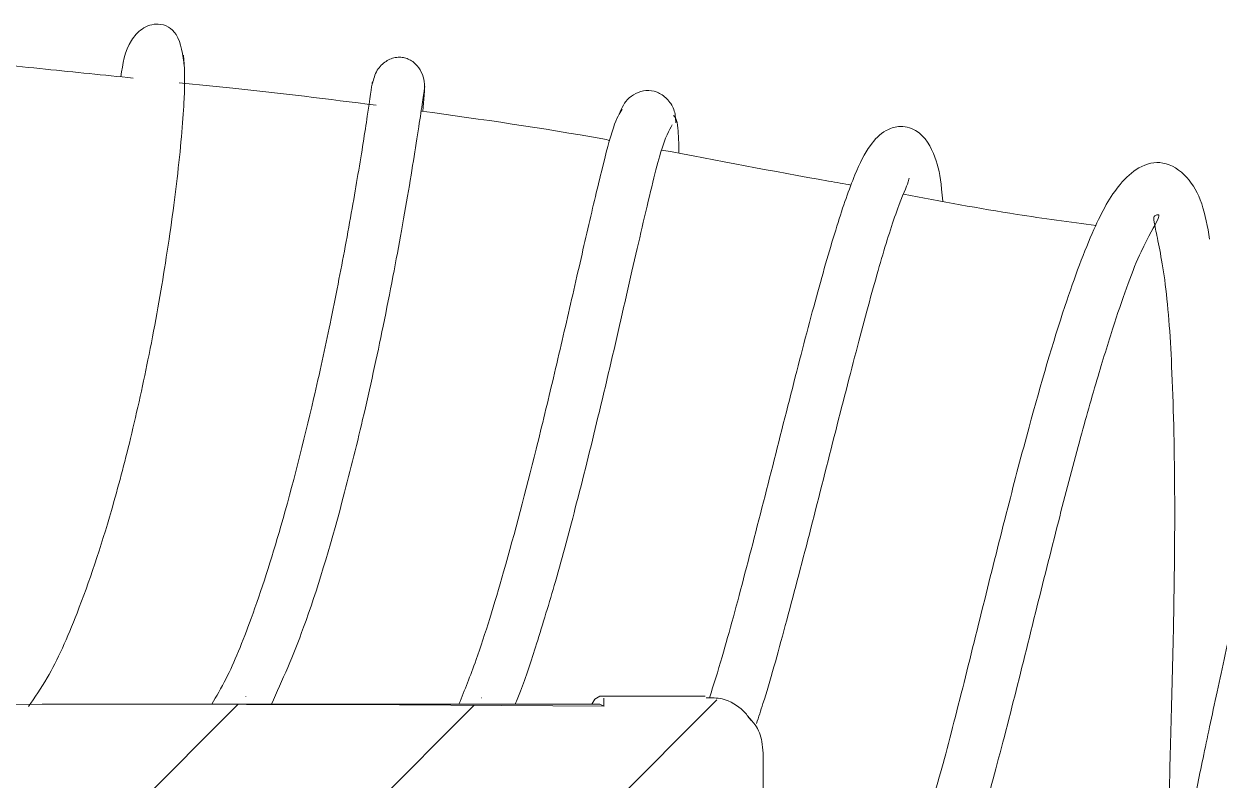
# Model space of a CAD drawing. Extents: x 14808 to 20058, y -13198 to -11680.
# Drawn here: x 18659.25 to 18670.57, y -13009.04 to -13001.89 of the extents above; entities that cross this region are included whole.
import ezdxf

# ---------------------------------------------------------------- set-up
doc = ezdxf.new("R2010")
doc.units = 0
doc.header["$LTSCALE"] = 7
doc.header["$MEASUREMENT"] = 0
doc.layers.get('0').update_dxf_attribs({"color": 2, "linetype": 'CONTINUOUS'})

msp = doc.modelspace()

# ---------------------------------------------------------------- hatches: boundary and pattern name
at = {"linetype": 'Continuous', "lineweight": 0}
h = msp.add_hatch(dxfattribs=at)
h.set_pattern_fill('ANSI31', color=2, scale=0.5, style=0)
h.set_pattern_definition([(45, (18721.099, -12851.9663), (-1.122532, 1.122532), [])])
edge = h.paths.add_edge_path(flags=0)
edge.add_line((18664.741, -13008.269), (18664.741, -13008.344))
edge.add_ellipse((18660.244, -13012.95), major_axis=(-49.769, 0), ratio=0.092929, start_angle=264.815, end_angle=300.3276)
edge.add_spline(control_points=[(18635.113, -13008.958), (18635.061, -13008.961), (18635.008, -13008.973), (18634.96, -13008.994), (18634.912, -13009.015), (18634.866, -13009.044), (18634.827, -13009.078), (18634.784, -13009.115), (18634.747, -13009.159), (18634.716, -13009.207), (18634.681, -13009.262), (18634.655, -13009.323), (18634.638, -13009.386), (18634.62, -13009.45), (18634.611, -13009.516), (18634.611, -13009.582)], knot_values=[0, 0, 0, 0, 0.000316, 0.000316, 0.000316, 0.000629, 0.000629, 0.000629, 0.000968, 0.000968, 0.000968, 0.001358, 0.001358, 0.001358, 0.001755, 0.001755, 0.001755, 0.001755], weights=[1, 1, 1, 1, 1, 1, 1, 1, 1, 1, 1, 1, 1, 1, 1, 1], degree=3, periodic=0)
edge.add_line((18634.611, -13009.582), (18634.611, -13010.234))
edge.add_spline(control_points=[(18634.611, -13010.234), (18634.784, -13010.449), (18634.953, -13010.668), (18635.113, -13010.892)], knot_values=[0, 0, 0, 0, 0.001656, 0.001656, 0.001656, 0.001656], weights=[1, 1, 1, 1], degree=3, periodic=0)
edge.add_ellipse((18660.244, -13012.95), major_axis=(-33.493, 0), ratio=0.092929, start_angle=260.9801, end_angle=318.6178, ccw=False)
edge.add_spline(control_points=[(18665.495, -13009.876), (18665.578, -13009.877), (18665.662, -13009.864), (18665.74, -13009.838), (18665.819, -13009.812), (18665.894, -13009.772), (18665.96, -13009.721), (18666.025, -13009.67), (18666.082, -13009.607), (18666.127, -13009.538), (18666.172, -13009.469), (18666.206, -13009.39), (18666.226, -13009.31), (18666.24, -13009.251), (18666.248, -13009.189), (18666.248, -13009.128)], knot_values=[0, 0, 0, 0, 0.000498, 0.000498, 0.000498, 0.000996, 0.000996, 0.000996, 0.001491, 0.001491, 0.001491, 0.001988, 0.001988, 0.001988, 0.002352, 0.002352, 0.002352, 0.002352], weights=[1, 1, 1, 1, 1, 1, 1, 1, 1, 1, 1, 1, 1, 1, 1, 1], degree=3, periodic=0)
edge.add_line((18666.248, -13009.128), (18666.248, -13008.787))
edge.add_spline(control_points=[(18666.248, -13008.787), (18666.248, -13008.751), (18666.244, -13008.714), (18666.236, -13008.679), (18666.224, -13008.623), (18666.202, -13008.569), (18666.172, -13008.52), (18666.142, -13008.471), (18666.104, -13008.428), (18666.06, -13008.392), (18666.016, -13008.356), (18665.965, -13008.327), (18665.912, -13008.308), (18665.859, -13008.289), (18665.802, -13008.278), (18665.746, -13008.278)], knot_values=[0.001588, 0.001588, 0.001588, 0.001588, 0.001808, 0.001808, 0.001808, 0.002156, 0.002156, 0.002156, 0.002501, 0.002501, 0.002501, 0.002844, 0.002844, 0.002844, 0.003187, 0.003187, 0.003187, 0.003187], weights=[1, 1, 1, 1, 1, 1, 1, 1, 1, 1, 1, 1, 1, 1, 1, 1], degree=3, periodic=0)
edge.add_ellipse((18660.244, -13012.95), major_axis=(-50.576, 0), ratio=0.092929, start_angle=263.7545, end_angle=264.8979)

# ---------------------------------------------------------------- linework, layer by layer
at = {"color": 7, "linetype": 'Continuous', "lineweight": 15}
for p, q in [((18663.026, -13002.714), (18663.042, -13002.522)), ((18664.703, -13008.325), (18660.244, -13008.325)), ((18665.698, -13008.25), (18664.703, -13008.25)), ((18664.703, -13008.325), (18664.741, -13008.344)), ((18664.741, -13008.344), (18664.741, -13008.269)), ((18666.248, -13009.128), (18666.248, -13008.787))]:
    msp.add_line(p, q, dxfattribs=at)
at = {"color": 7, "linetype": 'Continuous', "lineweight": 15, "flags": 128}
msp.add_lwpolyline([(18664.703, -13008.25), (18664.656, -13008.276), (18664.625, -13008.325)], dxfattribs=at)
at = {"color": 7, "linetype": 'Continuous', "lineweight": 15}
msp.add_ellipse((18660.244, -13012.95), major_axis=(-49.769, 0), ratio=0.092929, start_param=4.621893, end_param=5.241705, dxfattribs=at)
for points, knots in [([(18660.767, -13002.291), (18660.753, -13002.178), (18660.73, -13001.975), (18660.544, -13001.863), (18660.366, -13001.919), (18660.21, -13002.097), (18660.185, -13002.266), (18660.167, -13002.387)], [0, 0, 0, 0, 0.242225, 0.433684, 0.574905, 0.697132, 1, 1, 1, 1]), ([(18660.285, -13002.399), (18660.007, -13002.371), (18659.436, -13002.313), (18658.875, -13002.255), (18658.588, -13002.226)], [0, 0, 0, 0, 0.487452, 1, 1, 1, 1]), ([(18659.293, -13008.346), (18659.352, -13008.261), (18659.511, -13008.032), (18659.78, -13007.429), (18660.046, -13006.634), (18660.27, -13005.782), (18660.447, -13004.979), (18660.602, -13004.102), (18660.718, -13003.246), (18660.781, -13002.505), (18660.768, -13002.294), (18660.761, -13002.184)], [0, 0, 0, 0, 0.064037, 0.171832, 0.308122, 0.393696, 0.491221, 0.600617, 0.721899, 0.855009, 1, 1, 1, 1]), ([(18663.042, -13002.53), (18663.043, -13002.498), (18663.046, -13002.439), (18663.019, -13002.347), (18662.973, -13002.278), (18662.922, -13002.236), (18662.878, -13002.214), (18662.829, -13002.201), (18662.777, -13002.202), (18662.725, -13002.215), (18662.675, -13002.241), (18662.63, -13002.278), (18662.575, -13002.346), (18662.56, -13002.408), (18662.55, -13002.452)], [0, 0, 0, 0, 0.155465, 0.287402, 0.398978, 0.449127, 0.497001, 0.544654, 0.593758, 0.646026, 0.703399, 0.766982, 0.837368, 1, 1, 1, 1]), ([(18662.584, -13002.656), (18662.132, -13002.599), (18661.509, -13002.521), (18660.889, -13002.46), (18660.719, -13002.443)], [0, 0, 0, 0, 0.726571, 1, 1, 1, 1]), ([(18662.549, -13002.445), (18662.55, -13002.436), (18662.551, -13002.407), (18662.509, -13002.715), (18662.422, -13003.262), (18662.301, -13003.955), (18662.157, -13004.693), (18661.96, -13005.598), (18661.706, -13006.597), (18661.418, -13007.494), (18661.187, -13008.059), (18661.072, -13008.251), (18661.027, -13008.325)], [0, 0, 0, 0, 0.063401, 0.182795, 0.293621, 0.39592, 0.489732, 0.575092, 0.719891, 0.838459, 0.937311, 1, 1, 1, 1]), ([(18661.593, -13008.325), (18661.696, -13008.096), (18661.929, -13007.573), (18662.221, -13006.589), (18662.469, -13005.595), (18662.664, -13004.698), (18662.839, -13003.783), (18662.972, -13002.974), (18663.03, -13002.58), (18663.046, -13002.46), (18663.044, -13002.483), (18663.044, -13002.485)], [0, 0, 0, 0, 0.125734, 0.286753, 0.384484, 0.495674, 0.620194, 0.757965, 0.908841, 0.989596, 1, 1, 1, 1]), ([(18665.422, -13002.823), (18665.419, -13002.779), (18665.413, -13002.691), (18665.34, -13002.589), (18665.247, -13002.525), (18665.139, -13002.51), (18665.042, -13002.54), (18664.936, -13002.614), (18664.9, -13002.704), (18664.877, -13002.761)], [0, 0, 0, 0, 0.134536, 0.27014, 0.40411, 0.534992, 0.660936, 0.781179, 1, 1, 1, 1]), ([(18664.913, -13002.694), (18664.888, -13002.732), (18664.84, -13002.807), (18664.724, -13003.245), (18664.587, -13003.829), (18664.432, -13004.509), (18664.269, -13005.213), (18664.06, -13006.081), (18663.812, -13007.024), (18663.557, -13007.857), (18663.422, -13008.192), (18663.368, -13008.325)], [0, 0, 0, 0, 0.125147, 0.242717, 0.35273, 0.455289, 0.550416, 0.638188, 0.791159, 0.917165, 1, 1, 1, 1]), ([(18664.798, -13002.989), (18664.775, -13002.984), (18664.183, -13002.874), (18663.585, -13002.791), (18663.009, -13002.711)], [0, 0, 0, 0, 0.037469, 1, 1, 1, 1]), ([(18665.451, -13003.11), (18665.449, -13003.021), (18665.444, -13002.795), (18665.416, -13002.77), (18665.4, -13002.754)], [0, 0, 0, 0, 0.394778, 1, 1, 1, 1]), ([(18663.9, -13008.325), (18663.917, -13008.285), (18663.984, -13008.125), (18664.112, -13007.73), (18664.291, -13007.142), (18664.493, -13006.39), (18664.709, -13005.516), (18664.927, -13004.577), (18665.127, -13003.698), (18665.294, -13003), (18665.356, -13002.896), (18665.388, -13002.841)], [0, 0, 0, 0, 0.025285, 0.099754, 0.188071, 0.290072, 0.40563, 0.534535, 0.676678, 0.83188, 1, 1, 1, 1]), ([(18667.948, -13003.565), (18667.945, -13003.525), (18667.929, -13003.343), (18667.89, -13003.155), (18667.759, -13002.896), (18667.537, -13002.843), (18667.375, -13002.904), (18667.244, -13003.043), (18667.107, -13003.317), (18666.948, -13003.779), (18666.754, -13004.452), (18666.539, -13005.275), (18666.31, -13006.183), (18666.08, -13007.078), (18665.886, -13007.8), (18665.78, -13008.14), (18665.741, -13008.266)], [0, 0, 0, 0, 0.020116, 0.093354, 0.168777, 0.207314, 0.237777, 0.295047, 0.37062, 0.462211, 0.557086, 0.653847, 0.75264, 0.851515, 0.945247, 1, 1, 1, 1]), ([(18667.083, -13003.412), (18667.012, -13003.4), (18666.412, -13003.294), (18665.815, -13003.18), (18665.288, -13003.08)], [0, 0, 0, 0, 0.11963, 1, 1, 1, 1]), ([(18670.476, -13003.925), (18670.456, -13003.807), (18670.414, -13003.574), (18670.268, -13003.315), (18670.041, -13003.17), (18669.808, -13003.225), (18669.577, -13003.438), (18669.369, -13003.823), (18669.087, -13004.575), (18668.81, -13005.526), (18668.554, -13006.499), (18668.335, -13007.375), (18668.112, -13008.28), (18667.903, -13009.081), (18667.729, -13009.646), (18667.66, -13009.665), (18667.626, -13009.674)], [0, 0, 0, 0, 0.048558, 0.096282, 0.148761, 0.197496, 0.240687, 0.316563, 0.404532, 0.510617, 0.574597, 0.646692, 0.726751, 0.814625, 0.910149, 1, 1, 1, 1]), ([(18666.184, -13008.509), (18666.205, -13008.447), (18666.292, -13008.187), (18666.461, -13007.576), (18666.688, -13006.713), (18666.921, -13005.791), (18667.142, -13004.926), (18667.34, -13004.198), (18667.499, -13003.676), (18667.622, -13003.387), (18667.628, -13003.359), (18667.631, -13003.348)], [0, 0, 0, 0, 0.039124, 0.164356, 0.296215, 0.432034, 0.564851, 0.694082, 0.819611, 0.930442, 1, 1, 1, 1]), ([(18669.402, -13003.794), (18669.152, -13003.761), (18668.541, -13003.68), (18667.934, -13003.566), (18667.576, -13003.499)], [0, 0, 0, 0, 0.409177, 1, 1, 1, 1]), ([(18672.94, -13004.125), (18672.905, -13004.014), (18672.813, -13003.721), (18672.572, -13003.496), (18672.268, -13003.503), (18672.034, -13003.651), (18671.828, -13003.914), (18671.602, -13004.367), (18671.368, -13005.005), (18671.167, -13005.654), (18670.971, -13006.376), (18670.787, -13007.126), (18670.62, -13007.865), (18670.474, -13008.544), (18670.356, -13009.108), (18670.25, -13009.624), (18670.183, -13009.898), (18670.184, -13009.945), (18670.184, -13009.953)], [0, 0, 0, 0, 0.052918, 0.139751, 0.184934, 0.223438, 0.281316, 0.374554, 0.437571, 0.502928, 0.568412, 0.634055, 0.699902, 0.765987, 0.829145, 0.886082, 0.980565, 1, 1, 1, 1]), ([(18668.059, -13009.907), (18668.102, -13009.885), (18668.185, -13009.843), (18668.375, -13009.233), (18668.591, -13008.411), (18668.816, -13007.502), (18669.034, -13006.63), (18669.234, -13005.865), (18669.414, -13005.229), (18669.615, -13004.582), (18669.817, -13004.018), (18670.039, -13003.666), (18669.947, -13003.705), (18669.937, -13003.719), (18670.065, -13004.296), (18670.124, -13005.136), (18670.147, -13006.098), (18670.144, -13006.966), (18670.133, -13007.655), (18670.116, -13008.325), (18670.098, -13008.946), (18670.087, -13009.472), (18670.073, -13009.813), (18670.086, -13009.919), (18670.089, -13009.943)], [0, 0, 0, 0, 0.064857, 0.126726, 0.183102, 0.23408, 0.279747, 0.320175, 0.355479, 0.387269, 0.442388, 0.489307, 0.54487, 0.602045, 0.650904, 0.705737, 0.76868, 0.803097, 0.838435, 0.874665, 0.91183, 0.949973, 0.988927, 1, 1, 1, 1]), ([(18666.131, -13008.475), (18666.11, -13008.446), (18666.058, -13008.373), (18665.897, -13008.264), (18665.759, -13008.264), (18665.708, -13008.263)], [0, 0, 0, 0, 0.288767, 0.731703, 1, 1, 1, 1]), ([(18666.107, -13008.446), (18666.13, -13008.469), (18666.193, -13008.534), (18666.239, -13008.658), (18666.245, -13008.751), (18666.248, -13008.787)], [0, 0, 0, 0, 0.260216, 0.712532, 1, 1, 1, 1])]:
    msp.add_open_spline(points, degree=3, knots=knots, dxfattribs=at)

doc.saveas('drawing.dxf')
